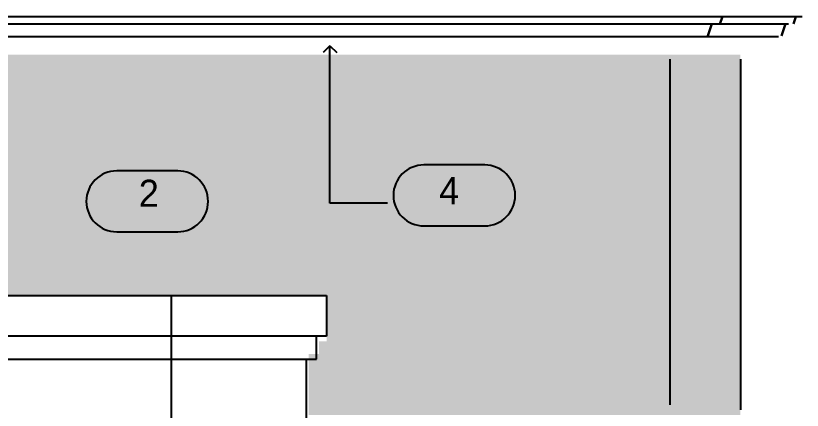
# Model space of a CAD drawing. Extents: x -92740 to -63661, y -15771 to -4391.
# Drawn here: x -90194.9 to -89962.4, y -9765.6 to -9649 of the extents above; entities that cross this region are included whole.
import ezdxf
from ezdxf.enums import TextEntityAlignment as Align

# ---------------------------------------------------------------- set-up
doc = ezdxf.new("R2010")
doc.units = 0
doc.header["$MEASUREMENT"] = 0
for name, color, linetype in [('B1NOTES', 2, 'Continuous'), ('ELEVATIONS', 7, 'Continuous'), ('STUCCO', 4, 'Continuous')]:
    doc.layers.add(name, color=color, linetype=linetype)
doc.styles.add('DCADTXTSTYLE1', font='AVG_TP')

msp = doc.modelspace()

# ---------------------------------------------------------------- hatches: boundary and pattern name
at = {"layer": 'STUCCO', "linetype": 'Continuous', "ltscale": 18}
h = msp.add_hatch(dxfattribs=at)
h.set_pattern_fill('cement', color=9, scale=1.5625, style=0, pattern_type=2)
h.set_pattern_definition([(20, (0, 0), (-2.1376259, 5.8730789), [-6.09375015, 0.15625]), (55, (0, 0), (-5.11970028, 3.58485273), [-6.09375015, 0.15625]), (80, (0, 0), (-6.15504846, 1.0853011), [-6.09375015, 0.15625])])
h.paths.add_polyline_path([(-90471.25, -9664.25), (-90471.25, -9815), (-90370.75, -9765.78), (-90201.25, -9765.78), (-90201.25, -9748.25), (-90205.75, -9748.25), (-90205.75, -9745.25), (-90205.75, -9731.75), (-90103, -9731.75), (-90103, -9745.25), (-90105.25, -9745.25), (-90105.25, -9749), (-90108.25, -9749), (-90108.25, -9767), (-89980.75, -9767), (-89980.75, -9660.5), (-90235, -9660.5), (-90235, -9611.75), (-90235, -9596.75), (-90355.75, -9596.75), (-90355.75, -9660.5)], flags=0)

# ---------------------------------------------------------------- linework, layer by layer
at = {"layer": 'B1NOTES', "color": 1, "linetype": 'Continuous', "ltscale": 18}
for p, q in [((-90056.27, -9693.13), (-90074.27, -9693.13)), ((-90147, -9694.89), (-90165, -9694.89)), ((-90047.27, -9702.13), (-90047.27, -9702.13)), ((-90138, -9703.89), (-90138, -9703.89)), ((-90074.27, -9711.13), (-90056.27, -9711.13)), ((-90165, -9712.89), (-90147, -9712.89))]:
    msp.add_line(p, q, dxfattribs=at)
for centre, start, end in [((-90074.27, -9702.13), 90, 180), ((-90056.27, -9702.13), 0, 90), ((-90165, -9703.89), 90, 180), ((-90147, -9703.89), 0, 90), ((-90074.27, -9702.13), 180, 270), ((-90056.27, -9702.13), 270, 360), ((-90165, -9703.89), 180, 270), ((-90147, -9703.89), 270, 360)]:
    msp.add_arc(centre, 9, start, end, dxfattribs=at)
at = {"layer": 'ELEVATIONS', "color": 1, "linetype": 'Continuous', "ltscale": 18}
for p, q in [((-89962.44, -9649.31), (-90235.47, -9649.31)), ((-89986.15, -9649.31), (-89986.86, -9651.44)), ((-89986.05, -9649.31), (-89986.76, -9651.44)), ((-89964.4, -9649.31), (-89965.11, -9651.44)), ((-89964.3, -9649.31), (-89965.01, -9651.44)), ((-90235.47, -9651.44), (-89966.5, -9651.44)), ((-89989.23, -9651.44), (-89990.42, -9655)), ((-89989.13, -9651.44), (-89990.32, -9655)), ((-89967.48, -9651.44), (-89968.67, -9655)), ((-89967.38, -9651.44), (-89968.57, -9655)), ((-89969.42, -9655.27), (-90235.47, -9655.27)), ((-90001.56, -9661.88), (-90001.56, -9764)), ((-89980.68, -9661.88), (-89980.68, -9765.5))]:
    msp.add_line(p, q, dxfattribs=at)
at = {"layer": 'ELEVATIONS', "color": 1, "linetype": 'Continuous', "ltscale": 12}
for q in [(-90104, -9659.89), (-90100, -9659.89)]:
    msp.add_line((-90102, -9657.89), q, dxfattribs=at)
at = {"layer": 'ELEVATIONS', "color": 2, "linetype": 'Continuous', "ltscale": 12}
for p, q in [((-90102, -9704.39), (-90102, -9657.89)), ((-90085, -9704.39), (-90102, -9704.39))]:
    msp.add_line(p, q, dxfattribs=at)
at = {"layer": 'ELEVATIONS', "color": 8, "linetype": 'Continuous', "ltscale": 18}
for p, q in [((-90205.75, -9731.75), (-90103, -9731.75)), ((-90148.96, -9731.75), (-90148.96, -9877.11)), ((-90103, -9731.75), (-90103, -9743.75)), ((-90103, -9743.75), (-90205, -9743.75)), ((-90106, -9750.5), (-90106, -9743.75)), ((-90203.5, -9750.5), (-90106, -9750.5)), ((-90109, -9750.5), (-90109, -9858.36))]:
    msp.add_line(p, q, dxfattribs=at)

# ---------------------------------------------------------------- texts
at = {"layer": 'B1NOTES', "color": 3, "linetype": 'Continuous', "ltscale": 12, "style": 'DCADTXTSTYLE1'}
for s, p in [('2', (-90158.5, -9707.89)), ('4', (-90069.77, -9707.13))]:
    msp.add_text(s, height=8, dxfattribs=at).set_placement(p, align=Align.BOTTOM_LEFT)

doc.saveas('drawing.dxf')
